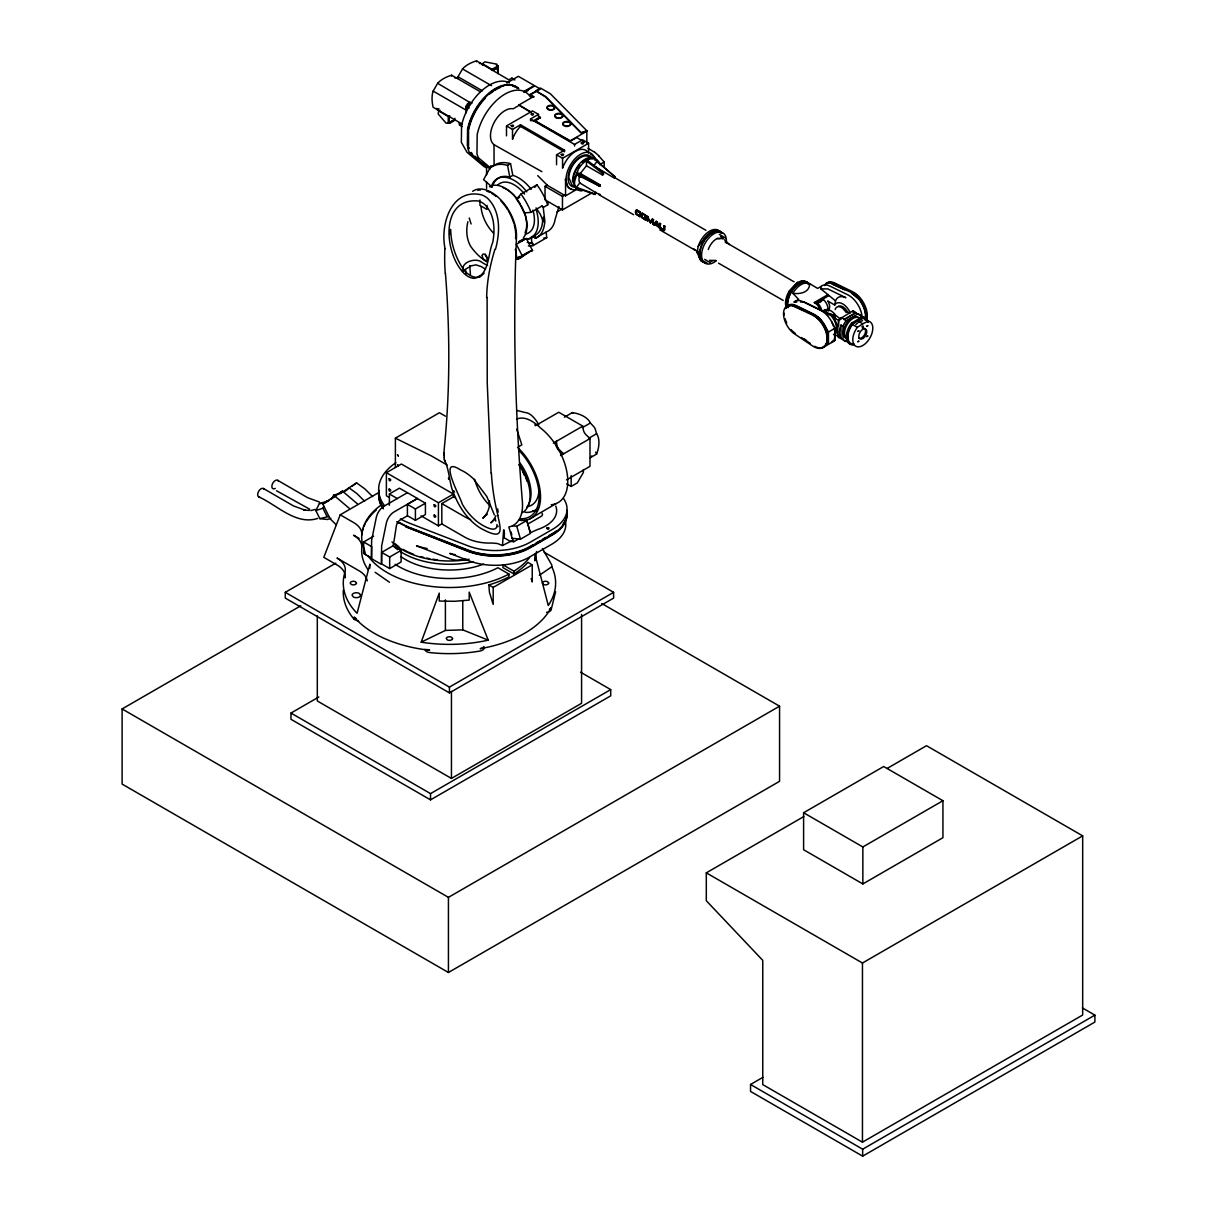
<?xml version="1.0" encoding="UTF-8"?>
<svg xmlns="http://www.w3.org/2000/svg" width="1217" height="1217" viewBox="0 0 1217 1217"><rect width="100%" height="100%" fill="white"/><g stroke="black" fill="none" stroke-linecap="round" stroke-linejoin="round"><path stroke-width="1.5" d="M395.129 564.308A72.199 41.682 0 0 0 497.92 567.731L508.949 574.089L508.949 576.858A87.776 50.673 0 0 1 488.838 584.905L489.432 592.223L493.189 604.408L493.189 587.415L532.225 564.871L532.225 581.878L531.205 578.592M645.847 215.713L646.09 218.969M663.752 228.37L663.858 228.309A11.333 6.541 -60 0 1 664.041 225.814L663.797 229.496M645.39 217.737L645.39 217.828A9.782 2.023 -81.2 0 1 645.36 217.174L644.995 215.713A8.413 5.644 69.8 0 0 644.432 215.242L642.972 214.359A10.177 6.876 70.4 0 0 642.576 214.146M645.497 218.588L645.482 217.995M646.181 217.873L646.09 218.725M664.543 228.796L664.543 228.72A11.318 6.541 -60 0 1 664.832 226.149L664.041 225.814M641.891 217.797L640.933 214.983L640.979 215.865A6.633 5.203 14.2 0 0 641.024 216.276L643.124 218.588M646.181 217.082L645.953 215.668M487.104 297.359L487.241 383.172L491.09 473.048M635.533 212.077L635.548 211.864A8.397 6.876 -4.1 0 1 635.609 211.134L635.639 210.982A4.062 3.164 43.6 0 1 635.791 210.541L636.795 210.1M577.071 174.852L577.101 173.164L580.311 173.453L600.331 184.999L599.829 186.292L577.071 174.852L581.346 177.119L577.101 173.164L572.568 180.831L574.105 184.299L573.359 180.375A16.566 9.569 -60 0 1 573.907 175.993M642.88 214.329A8.793 6.009 71.6 0 0 642.257 214.04L641.755 216.474M645.406 216.839L645.101 215.652M645.497 217.082L645.497 216.915A9.782 1.978 -81.4 0 0 645.527 217.447M445.057 248.664C439.961 225.054 451.142 187.448 481.871 194.933A28.63 23.093 -75.1 0 1 487.515 198.234C500.887 211.15 500.096 232.553 495.532 249.181M518.761 538.872L513.848 541.717L510.242 541.322L503.899 537.655L504.173 530.064M640.842 214.937L642.104 213.158A8.169 5.72 73.6 0 1 642.454 213.31A12.018 8.473 74.6 0 1 642.804 213.447M640.568 213.401L640.446 213.827M640.461 213.462L639.929 211.895M639.853 213.568L640.431 214.086M639.777 213.462L639.853 213.751M443.886 453.135L444.494 446.137A1047.563 604.819 60 0 0 445.437 273.308M467.952 131.436L468.165 129.489A40.77 23.534 -60 0 1 490.39 92.751A40.77 23.534 -60 0 1 518.822 88.674M659.614 226.301L659.599 225.86A11.318 6.541 -60 0 1 659.873 223.289L659.584 227.092L660.74 228.583A3.651 1.521 48.9 0 0 661.181 228.902L663.311 230.211A13.144 5.568 49.4 0 0 663.737 230.545A12.52 5.264 49.2 0 1 663.478 230.287M820.851 288.855L827.849 288.931L845.861 297.709A16.886 9.751 60 0 0 835.531 300.873L820.851 288.855L821.186 286.391A16.992 9.812 60 0 1 829.735 286.01L847.747 294.788A18.97 10.953 60 0 1 862.199 318.58M503.899 537.655L504.538 533.411M535.221 560.352L536.545 551.529M704.689 261.488A17.555 10.132 -60 0 1 700.718 260.651L697.174 252.664L698.178 246.427A17.555 10.132 -60 0 1 709.694 231.093A17.555 10.132 -60 0 1 721.072 233.436M451.507 76.139L451.674 75.211L480.319 91.747M476.379 61.793L476.532 60.85L509.254 80.094M531.251 237.056L534.963 236.022L535.221 238.349A36.799 21.252 60 0 0 544.242 225.647L544.912 221.616L543.223 207.483L547.711 204.897L548.228 201.855M829.02 314.442L824.35 311.065A14.011 8.093 60 0 0 822.251 310.761A17.479 10.101 60 0 0 819.482 309.803M829.02 314.671L829.173 313.834A14.011 8.093 60 0 1 834.345 335.299M834.36 338.995L835.166 334.188L834.299 328.225M641.009 214.162L642.013 213.218A8.245 5.781 73.6 0 1 642.348 213.386A15.091 10.603 74.1 0 1 642.911 213.72L643.808 214.025M849.709 311.658A12.748 7.363 60 0 0 834.71 305.026L835.531 300.873M648.174 216.535L648.083 216.596A15.73 12.52 81.5 0 0 650.091 221.935A15.578 2.921 -37.7 0 1 652.388 219.09L653.712 219.729L652.647 222.026L653.712 224.582L652.92 224.247A11.318 6.541 -60 0 1 652.89 220.079A15.775 2.83 -37.4 0 0 650.639 222.802L650.076 222.483A15.867 12.642 80.9 0 1 647.627 217.037L647.429 217.037A11.318 6.541 -60 0 0 647.566 221.159L646.972 215.85L648.372 217.356M821.186 286.391L817.657 288.429L809.624 283.637C809.746 292.719 799.812 294.271 792.83 293.343L798.687 299.382L794.153 301.999L796.846 302.059M470.158 102.639L437.648 83.304L433.146 91.092A32.372 18.696 60 0 0 433.146 107.279L462.141 124.012M636.339 211.378L636.248 212.032A9.067 7.378 -13.8 0 0 636.217 212.412L636.947 214.359M467.891 221.692C465.913 229.891 466.446 238.745 470.568 246.23A39.035 22.53 60 0 0 486.922 261.822M835.318 332.697A12.322 7.104 60 0 0 830.466 314.077L826.237 312.586M830.466 314.077L828.579 313.484M555.606 591.751L551.073 610.067A5.659 3.271 0 0 1 546.539 612.349M828.123 294.529L814.295 302.516L816.029 303.581A7.926 4.579 60 0 1 820.06 309.377A7.074 4.092 60 0 0 817.231 304.478L817.322 302.866L823.316 299.397A9.067 5.233 60 0 1 828.062 309.285M823.316 299.397L819.954 302.485M783.642 315.675L784.326 313.271M503.595 530.019L502.499 545.505L497.388 543.497L492.079 543.041A35.384 20.43 0 0 1 464.696 537.108L441.817 523.903L438.424 525.866L421.082 515.841M582.045 190.841A17.692 10.223 -60 0 1 574.47 181.926L578.212 169.452A17.692 10.223 -60 0 1 598.566 162.561M706.286 262.416A17.555 10.132 -60 0 1 698.771 253.577L699.547 250.976L699.167 253.349A16.992 9.812 -60 0 0 701.601 260.316M721.97 233.116A17.555 10.132 -60 0 0 702.498 241.194L701.737 243.719L702.772 241.377A16.992 9.812 -60 0 1 719.764 231.762M638.012 211.606L638.332 211.788A9.979 6.724 70.2 0 1 639.488 212.549L639.534 212.473A10.649 7.211 70.6 0 0 638.514 211.758L637.48 211.21A4.853 3.24 69.4 0 0 636.887 210.952L636.354 212.975M558.938 206.571L555.15 219.349A36.799 21.252 60 0 1 546.129 232.051L535.221 238.349M378.883 492.474L340.212 514.806L323.813 557.356L337.018 564.977A28.31 16.353 0 0 1 345.217 577.847M598.947 186.216L600.331 184.999M710.439 234.242L711.489 233.132M580.311 173.453L586.472 165.771L586.472 161.131L587.476 160.553L603.495 172.692L603.495 174.442L602.491 175.02L586.472 165.771M636.491 211.013L636.795 211.013A5.035 3.362 69 0 1 637.312 211.271M330.841 518.275L327.327 519.476L319.843 518.64L315.872 510.608L319.402 503.427L327.875 501.176M315.872 510.608L322.931 508.204L323.889 506.242M325.776 502.378L326.445 501.008M332.211 498.088L333.61 495.213L341.384 492.885M457.531 78.451A32.372 18.696 60 0 1 458.018 76.747L462.521 68.943A32.372 18.696 0 0 1 476.532 60.85M590.382 457.896L591.736 455.949M833.584 340.106L831.637 342.616L835.166 340.212L835.166 328.164L831.637 321.684A18.97 10.953 60 0 0 820.714 310.396L802.718 301.618A16.992 9.812 60 0 0 794.153 301.999M860.997 315.811A15.152 8.747 -60 0 0 857.772 313.956L846.195 320.649L844.187 319.493L855.612 312.784L860.997 315.811L860.997 317.728M809.062 283.926A16.992 9.812 -60 0 0 807.145 282.207L802.079 280.808L797.531 282.405L788.951 291.517A16.992 9.812 -60 0 0 786.486 308.114M483.301 274.114L484.123 273.064M579.809 182.961L596.33 192.925L595.007 194.553L576.828 188.011L576.326 187.296L579.809 182.961A11.318 6.541 -60 0 1 579.809 174.731L578.06 174.579L581.346 177.119M593.653 165.74L597.136 161.405L615.057 176.921L614.174 178.017L594.991 166.516M576.326 187.296L594.505 193.838L595.828 192.21M613.672 177.302L614.555 176.206M853.589 344.289A15.152 8.747 -60 0 1 846.332 338.067A15.152 8.747 -60 0 1 851.52 323.129L862.457 316.8L863.355 317.333A15.152 8.747 -60 0 1 868.329 322.307M862.792 323.813L868.223 321.105A14.163 8.169 -60 0 1 870.353 337.155A14.163 8.169 -60 0 1 855.232 345.887A14.163 8.169 -60 0 1 857.361 327.373L862.792 323.813L856.996 320.467M785.193 308.57L787.597 305.65L791.43 305.254L812.606 315.081A18.97 10.953 60 0 1 827.058 338.858A18.97 10.953 60 0 1 812.606 345.963L794.61 333.96A16.992 9.812 60 0 1 783.961 317.698A16.992 9.812 60 0 1 788.555 305.345M698.178 246.427L702.498 241.194M542.037 205.977L531.023 212.336L524.086 212.96A35.11 20.263 60 0 0 516.48 199.132L520.952 194.051L536.971 184.801A46.429 26.804 60 0 1 547.711 204.897M534.735 187.342L536.971 184.801M800.36 282.74L802.079 280.808A16.992 9.812 -60 0 1 808.575 284.428M856.296 313.104L853.832 311.278L852.919 312.221M652.495 219.03L652.069 219.486A15.608 2.921 -37.7 0 0 650.182 221.89L650.182 221.89M463.297 270.859L464.651 269.687M788.951 291.517L797.531 282.405M787.125 303.672A16.414 9.477 -60 0 1 796.983 284.717L802.079 280.808L794.001 286.953A16.992 9.812 -60 0 0 787.156 307.353M853.832 311.278L852.615 311.05L838.665 319.645A4.244 2.449 60 0 1 836.703 319.356L830.557 313.697M433.146 91.092L465.761 109.926L466.583 109.18M487.317 514.198L482.799 518.229A12.915 7.454 -60 0 0 489.447 504.173L489.477 500.856M495.334 518.822L490.816 522.854A12.779 7.378 -60 0 0 495.912 515.658M462.232 126.568L459.524 125.001L461 123.815M482.48 274.951L476.668 277.324A20.643 11.927 60 0 1 464.651 270.98C455.995 258.993 450.868 244.282 450.701 229.45M492.292 187.19L483.575 179.644L490.116 167.84L489.34 167.383L491.075 166.12L491.075 167.14A47.144 27.215 60 0 1 507.55 165.36L510.547 163.626L512.798 175.354L513.985 175.735A33.97 19.609 60 0 1 531.221 189.289M336.303 524.907L329.99 518.609L322.824 504.081L342.388 491.09L357.311 503.732M330.826 499.457L336.607 495.273M338.052 494.239L342.388 491.09M339.923 493.783L356.611 482.89L364.948 488.96L372.63 496.627M345.05 491.257L347.94 489.158M352.276 486.024L356.611 482.89M824.73 285.204L826.769 283.789L825.491 283.774M539.359 575.306L551.788 566.757L551.788 565.023L542.371 548.456M827.666 310.198L828.914 309.346A7.074 4.092 60 0 0 827.666 300.949L834.71 305.026M835.166 340.212L824.943 346.48A18.97 10.953 60 0 1 821.764 347.59M714.501 261.275L715.809 260.423L709.587 260.423L712.021 261.244M786.806 307.049L791.43 305.254L787.597 305.65M343.331 590.123A106.168 61.291 0 0 0 354.193 619.407L355.988 618.312L354.193 617.095A106.168 61.291 0 0 0 429.677 650.243A5.659 3.271 0 0 1 426.848 649.406M530.156 518.731L556.291 503.519M482.419 65.262L482.419 63.786L484.868 61.854L496.871 64.166L496.43 64.942L498.027 65.87L498.012 73.598L497.205 67.635L498.012 68.091L492.444 70.388L497.205 67.635M482.419 63.786L492.018 69.323L498.027 65.87M450.381 122.156L446.183 123.236L438.181 113.987L438.637 110.914L439.915 110.169M465.761 109.926L465.761 106.883A21.237 12.261 -60 0 1 467.632 103.643L470.264 102.122M509.147 79.668L511.779 78.162L514.958 79.896M438.637 110.914L448.236 116.452L449.666 115.63M466.294 112.74L466.294 106.381L472.074 103.034M506.789 82.999L518.351 76.321L534.263 85.509L524.055 91.412M454.869 118.262L454.869 120.285L449.621 123.313L448.814 122.841L449.469 116.406M450.792 121.715L452.754 120.574M453.409 120.194L454.869 120.285M451.081 121.746L452.511 120.924M453.226 120.513L454.641 119.692M525.957 91.701L528.041 90.499M584.571 142.115L576.675 137.551L570.271 141.248L535.145 120.955L570.271 140.776L586.837 131.223L581.178 133.079L545.566 96.949L535.708 90.803L540.485 88.05L550.343 93.739L586.837 130.751L586.837 143.058M530.156 94.47L533.654 96.964L530.156 94.47L535.708 91.26M530.156 94.941L540.378 89.039L534.872 85.859L524.649 91.762A5.659 3.271 -60 0 1 523.584 92.203M529.669 111.69L518.914 105.012L533.654 96.493M518.914 105.468L513.148 108.8A20.522 11.851 -60 0 0 494.148 122.491A20.522 11.851 -60 0 0 494.011 144.671L494.087 165.406L491.075 167.14M506.5 135.848L506.5 125.929L532.529 110.899L538.523 114.368L538.523 117.836L533.67 120.65L530.521 120.605L530.521 118.992L538.523 114.368M506.5 125.929L512.509 129.398L520.511 124.773L564.551 150.208L564.551 151.806L520.511 126.385L520.511 124.773M535.145 120.498L540.439 117.441L535.145 120.955M489.371 167.398A59.816 4.959 33.4 0 1 489.477 167.048L491.075 166.12M493.068 184.771A33.97 19.609 60 0 1 509.801 177.089L512.798 175.354M556.549 164.736L556.549 154.833L564.551 150.208M530.521 118.992L574.561 144.427L582.578 139.803L588.587 143.271L588.587 153.099A20.522 11.851 -60 0 0 575.519 151.38A20.522 11.851 -60 0 0 562.558 168.205L562.558 158.301L588.587 143.271M516.48 199.132L519.674 197.276M576.721 189.396A20.522 11.851 -60 0 1 566.818 184.299L566.179 181.516A20.522 11.851 -60 0 1 577.056 156.78A20.522 11.851 -60 0 1 594.17 157.297L599.585 162.637L598.384 163.321M592.025 192.849L562.467 209.917L545.033 199.847L545.033 186.323L547.178 185.09M599.585 164.675L604.195 162.013L598.992 156.202M545.033 186.323L562.467 196.393L564.475 195.237M602.491 175.02L603.495 172.692M537.701 175.613L547.544 185.456L565.555 195.861L577.162 189.152M556.99 211.941L562.421 208.807M519.263 241.438L522.002 239.871L522.336 240.707M518.533 242.031L526.352 238.502L532.529 250.565C526.124 250.626 516.799 266.204 515.689 254.505M526.352 238.502L516.343 244.282L522.519 256.346M523.462 239.049A34.548 19.944 60 0 0 531.373 238.091L534.963 236.022M527.265 242.366L532.681 243.415L532.924 245.651L528.361 245.864M532.924 245.651L546.737 237.68L546.129 232.051M517.331 257.928L519.75 256.528M517.149 258.445L520.906 256.285M522.154 255.555L527.159 252.664M517.423 258.993L528.437 252.634A48.148 27.793 60 0 1 527.098 252.588M517.97 258.978L517.164 259.449L515.354 249.302M652.692 220.079L652.692 220.079A15.775 2.83 -37.4 0 0 650.547 222.863L650.639 222.817M656.237 221.296L655.948 221.722A14.741 3.316 -39.4 0 0 654.001 224.749L654.001 224.749A14.71 3.316 -39.4 0 1 656.222 221.311L657.469 222.605A14.756 11.577 86.3 0 0 659.644 228.02L659.553 228.066A14.726 11.561 86.4 0 1 657.21 221.874L657.317 221.813M652.92 224.247L653.027 224.187A11.318 6.541 -60 0 1 652.784 220.14M657.88 225.617L655.278 224.126A14.984 3.21 -39 0 1 656.572 222.3L656.754 222.315A14.954 11.774 85.5 0 0 657.88 225.632L657.773 225.677A14.954 11.759 85.4 0 1 656.663 222.361L656.754 222.315M654.655 225.251L654.761 225.191A14.68 3.24 -39.1 0 1 655.035 224.597L659.644 228.02M660.572 223.685L660.466 223.745A11.333 6.541 -60 0 0 660.192 226.316L660.283 226.332A11.318 6.541 -60 0 1 660.572 223.685L659.781 223.35M664.832 226.149L664.725 226.21A11.318 6.541 -60 0 0 664.452 228.766L664.452 229.009M395.388 467.419L395.388 438.15L439.428 412.715L445.437 416.184M322.824 504.081L329.351 500.309M389.273 497.479L386.382 495.806L386.382 472.698L401.397 464.027L453.439 494.072L453.439 496.855L441.817 503.564L441.817 523.903M389.379 505.283L389.379 493.965L399.389 488.184L407.406 492.687L417.416 498.468L407.406 504.355L407.406 515.689L415.408 520.313L425.418 514.532L425.418 503.214L417.416 498.59M407.406 492.687L384.009 506.196A11.318 6.541 -60 0 0 376.281 517.514L371.641 540.196L371.368 558.573L381.377 564.353L381.651 545.977L386.291 523.295A11.318 6.541 -60 0 1 394.019 511.961L417.416 498.468M535.389 425.722L558.755 412.244L582.776 426.117L583.323 429.692A5.659 3.271 60 0 0 585.97 434.682L589.986 438.592L589.986 466.339L566.498 479.894M564.399 417.188L572.355 412.593A25.116 14.498 0 0 1 590.382 422.999L594.155 427.061A3.91 0.791 60.4 0 1 595.174 428.886L596.604 433.739A25.116 14.498 -60 0 1 596.604 454.078L591.234 457.166M518.229 446.943L521.834 444.859L516.708 429.19M407.406 504.355L415.408 508.98L425.418 503.214M407.132 515.962L400.287 519.918A5.659 3.271 -60 0 0 396.407 525.577L393.38 545.094M363.655 541.991L371.657 546.616L371.657 558.162L363.655 553.537L363.655 541.991L373.634 536.225M386.382 472.698L438.424 502.743L453.439 494.072M544.151 552.229L613.611 592.329L613.611 598.11L449.438 692.884L285.28 598.11L285.28 592.329L335.786 563.167M553.339 443.094L582.776 426.117M582.426 427.593L590.382 422.999M381.666 552.396L393.091 545.794L401.093 550.419L401.093 561.98L389.683 568.567L381.666 563.943L381.666 552.396L389.683 557.006L401.093 550.419M814.295 302.516L815.664 303.261L828.671 295.761M588.556 438.379L596.604 433.739M560.55 455.584L589.986 438.592M601.73 603.495L779.565 706.179L779.565 781.314L448.434 972.489L122.111 784.083L122.111 708.948L300.782 605.792M844.187 319.493L855.779 312.799L852.615 311.05M828.458 344.076L828.458 332.028L835.166 328.164M853.68 344.928A15.152 8.747 -60 0 1 847.199 337.991L846.378 336.926L847.199 336.592A15.152 8.747 -60 0 1 852.417 323.646L856.935 321.029L852.463 324.543A14.163 8.169 -60 0 0 847.914 337.87A14.163 8.169 -60 0 0 853.969 344.015M863.355 317.333L858.837 319.934L863.325 318.276L868.223 321.105M566.666 483.849L571.169 486.45L577.375 482.86L583.369 472.455L583.369 469.564M519.537 451.066A44.74 25.831 60 0 1 539.116 495.106A44.74 25.831 60 0 1 521.18 518.731L518.579 520.222L526.748 520.511L530.49 533.396L520.48 539.177L512.129 538.249L508.843 526.976A43.888 25.344 60 0 0 522.367 501.404A2180.073 1258.682 60 0 1 516.48 237.087A35.384 20.43 60 0 0 500.872 199.938A35.384 20.43 60 0 0 472.698 191.343M512.555 525.82L516.738 526.292L526.748 520.511M847.199 336.592L847.199 337.991M527.737 524.116L541.033 516.434A4.959 2.86 0 0 0 542.097 513.315M846.195 320.649A15.152 8.747 -60 0 0 842.97 326.217L842.97 339.604A15.152 8.747 -60 0 0 846.195 341.46L847.853 340.501M512.129 538.249L513.848 541.717M502.499 545.505L512.083 540.683M533.076 544.729L529.897 546.57A48.984 28.28 0 0 1 467.982 550.054L460.3 547.087M536.256 542.904L539.435 541.063M542.615 539.222L545.779 537.397M548.958 535.556L552.138 533.715A48.984 28.28 0 0 0 556.625 530.749M580.57 672.195L610.706 689.598L610.706 695.835L430.529 799.858L290.985 719.293L290.985 713.056L318.824 696.976M285.28 592.329L449.438 687.103L613.611 592.329M317.302 615.863L317.302 700.977L451.446 778.424L581.574 703.289L581.574 614.387M290.985 713.056L430.529 793.621L610.706 689.598M122.111 708.948L448.434 897.355L779.565 706.179M803.6 812.743L883.679 766.512L942.932 800.725L942.932 837.707L862.853 883.938L803.6 849.725L803.6 812.743L862.853 846.956L942.932 800.725M887.193 768.414L926.517 745.702L1082.674 835.866L1082.674 1015.024L862.457 1142.17L762.755 1084.606L762.755 960.365L706.301 900.717L706.301 872.848L803.828 816.546M706.301 872.848L862.457 963.012L1082.674 835.866M1082.43 1007.95L1094.889 1015.13L1094.889 1022.067L862.655 1156.15L750.539 1091.421L750.539 1084.484L762.922 1077.334M750.539 1084.484L862.655 1149.213L1094.889 1015.13M421.173 642.165L445.407 630.421L462.764 629.858L488.215 640.142L469.199 592.147L469.199 600.087L454.671 601.289L439.246 601.046L439.246 593.105L421.173 642.165A106.168 61.291 0 0 0 488.215 640.142M530.81 532.483L537.61 529.501A37.377 21.571 0 0 0 555.789 506.105M533.654 96.964L530.156 96.615A40.77 23.534 -60 0 0 501.495 96.356A40.77 23.534 -60 0 0 477.186 134.691L476.973 154.072L478.311 157.678L489.477 167.048M528.497 252.147L532.529 250.565M319.843 518.64L328.925 516.464M535.708 90.803L545.566 96.493L581.178 132.607L586.837 130.751M663.797 230.348A2.16 0.898 48.8 0 0 664.117 230.469L664.588 230.211A1.932 0.776 62 0 0 664.588 229.876L664.543 229.039M638.012 215.515L639.047 216.23A9.614 3.97 48.8 0 0 639.959 216.717L640.614 216.23M516.54 419.12C525.394 415.438 534.263 422.147 540.47 427.928A46.718 26.972 60 0 1 567.259 474.326A46.718 26.972 60 0 1 551.24 504.736M317.713 518.412C295.822 525.607 276.685 504.599 258.628 496.855M310.913 510.577L315.249 509.391M480.867 276.381L478.92 276.776L479.97 276.776M543.786 238.076L546.737 237.68M664.193 230.5L664.482 230.226A2.069 0.821 62.5 0 0 664.497 229.907L664.452 229.328M798.732 283.089L799.995 282.952M807.145 282.207C803.463 281.294 810.705 286.041 807.738 282.557A16.992 9.812 -60 0 0 794.686 287.212A16.992 9.812 -60 0 0 787.323 304.25L788.22 307.642M722.472 238.608L723.37 238.517L720.57 236.6M479.376 63.497L481.034 63.451M454.504 77.858L456.177 77.812M800.573 302.029L804.3 302.014L822.296 310.791M708.279 249.5A12.961 7.485 -60 0 1 717.148 238.532L723.37 238.517M516.632 410.388L525.44 412.593A25.116 11.014 69.8 0 1 538.827 424.733L535.115 424.627A3.925 2.069 56.7 0 0 534.872 424.916M717.148 238.532L719.992 238.578M787.399 306.699A16.414 9.477 60 0 1 789.742 305.178L795.401 305.832L813.412 314.61A18.97 10.953 60 0 1 827.849 337.611A18.97 10.953 60 0 1 814.766 346.328M309.453 510.41L303.809 510.06L305.178 510.212L293.403 505.876L263.481 488.534M636.476 210.1L635.7 211.18A8.245 6.77 -1.3 0 0 635.639 211.697L635.548 212.367A8.382 6.785 -4.7 0 0 635.593 212.914L636.613 214.755L635.685 212.792A8.443 6.846 -3.7 0 1 635.639 212.29L635.639 212.29M645.284 219.106L645.086 219.136A10.436 4.898 52.2 0 1 644.508 218.862M333.61 495.213L335.116 495.38M319.402 503.427L320.892 503.595M789.742 305.178L794.473 305.771M833.493 334.279L836.703 335.527A4.244 2.449 60 0 1 838.665 337.489L841.343 338.585M719.019 231.793L715.915 230.941L711.991 233.01A16.992 9.812 -60 0 0 700.87 258.552M319.386 502.012L307.612 497.677L277.704 480.335M824.67 311.141L824.898 312.054M530.323 242.685L532.681 243.415M437.238 538.157L410.342 527.752A70.221 40.541 0 0 1 400.058 522.884M438.516 538.659L443.642 540.637M444.92 541.139L459.007 546.585M597.243 193.351L600.331 194.553M354.193 619.407L358.604 621.218M849.922 313.438L844.385 310M541.9 171.673L494.087 144.732M309.787 509.254L276.533 490.77M806.688 311.795L817.626 317.059L820.38 320.695A18.407 10.618 60 0 1 823.285 346.784M844.72 289.844L831.835 283.85L852.083 292.78L858.381 298.697A18.407 10.618 60 0 1 865.013 319.995M804.437 310.7L792.115 305.269L796.04 305.969L817.626 317.059A18.407 10.618 60 0 1 826.145 344.578M599.449 184.923L577.101 173.164M637.769 210.541L637.662 210.48A13.676 9.584 73.7 0 0 637.115 210.298M637.875 210.602L637.662 210.602A12.961 9.082 73.9 0 0 636.689 210.191M638.56 215.439L637.51 214.831L638.362 215.211M718.517 263.161L783.185 300.432M644.128 218.649L644.295 218.756A9.386 4.351 51.7 0 0 645.086 219.136M662.657 229.511A15.502 7.256 52.1 0 0 663.219 229.8A15.791 7.378 52 0 1 662.748 229.42L661.607 228.629A11.653 5.324 51.3 0 1 660.846 228.096L660.299 226.864L660.74 228.203A11.105 5.142 51.7 0 0 661.363 228.613L661.744 228.826M638.682 216.018L639.138 216.17A10.512 4.336 48.7 0 0 639.975 216.626M643.778 218.847L644.295 219.258A14.908 6.161 48.7 0 0 645.421 219.821A2.191 0.943 50.1 0 0 645.74 219.942L645.831 219.881A2.175 0.913 49.4 0 1 645.497 219.76L645.39 219.729A7.272 3.012 48.8 0 1 644.904 219.608M462.521 68.943L491.501 85.677M518.914 105.012L531.464 112.253M538.644 116.406L540.439 117.441M538.644 116.862L540.439 117.897M587.948 148.352L594.322 152.034M458.018 76.747L482.464 90.864M586.472 161.131L602.491 173.27M614.402 177.469L705.906 230.287M794.062 281.827L725.028 241.894M851.52 323.129L852.417 323.646M841.343 317.561L844.355 319.295M852.463 324.543L857.361 327.373M467.632 103.643L469.823 104.921M556.549 154.833L562.558 158.301M466.294 106.381L469.123 108.009M846.195 341.46L840.977 338.448A15.152 8.747 -60 0 1 840.977 325.061L842.97 326.217M581.148 175.507L585.149 177.819M589.15 180.131L593.151 182.444M594.489 183.219L599.829 186.292M639.777 215.226L640.583 215.683M643.778 218.345L643.534 218.315A23.017 10.512 51.3 0 1 643.078 217.995M847.777 336.257L846.986 336.5L847.777 337.657M653.894 224.81L654.761 225.191M698.315 251.813L693.614 249.105L697.98 251.63M598.764 194.583L633.616 214.709M659.766 229.815L694.618 249.941M574.47 181.926L572.568 180.831A17.692 10.223 -60 0 1 580.342 162.972A17.692 10.223 -60 0 1 594.018 158.332M697.174 252.664L698.771 253.577M448.814 116.786L449.621 123.313M490.421 168.798L486.572 166.577L486.572 174.837M447.187 465.031L431.305 455.873L395.388 438.15M453.439 496.855L455.295 497.92M441.817 503.564L464.696 516.769A35.384 20.43 0 0 0 470.599 519.507M532.225 564.871L527.874 562.36A87.776 50.673 0 0 1 513.954 573.968L502.925 567.609L502.925 564.84L513.954 571.199L513.954 573.968M389.379 493.965L397.381 498.59M488.838 584.905L493.189 587.415M340.212 514.806L353.584 522.534A28.31 16.353 0 0 1 361.814 535.039A87.776 50.673 0 0 1 363.259 528.406M359.045 538.401L353.584 535.237A28.31 16.353 0 0 1 361.814 547.756A87.776 50.673 0 0 0 368.234 569.952M638.408 211.013L638.895 211.18A10.907 7.652 74.3 0 1 639.914 211.925L640.477 213.188M638.499 211.073L638.697 211.18A12.961 9.112 74.4 0 1 639.625 211.864L639.914 212.032M719.308 234.333L725.195 237.847M704.704 259.343L710.576 262.857M644.371 214.344L644.888 214.664A6.496 4.579 74.8 0 1 645.695 215.242M642.926 217.949L643.078 218.041A23.032 10.573 51.4 0 0 643.641 218.315M396.772 521.758L399.222 523.295M804.437 339.056L806.688 340.547M801.41 337.489L804.407 339.497M807.403 341.49L810.416 343.498M642.287 217.554L641.602 216.033M375.125 572.279L389.455 582.228M815.664 303.261L816.957 304.22M348.594 487.515L356.931 493.585L364.613 501.252M334.386 495.715L349.309 508.356M660.633 228.507L659.888 227.655M858.381 298.697L851.474 293.13L855.627 295.077A18.407 10.618 60 0 1 865.606 319.645M813.443 315.097L820.38 320.695M474.98 156.293L478.555 159.138M482.419 162.546L485.994 165.39M487.089 167.414L469.306 152.475L467.952 148.87L467.952 129.96A39.918 23.047 -60 0 1 482.495 100.266M486.648 167.201L473.033 155.761L471.131 152.414L471.664 153.19M615.057 176.921L597.136 161.405M724.434 239.734L729.409 244.511M645.542 215.318L645.208 215.013A10.345 7.211 73.6 0 0 644.706 214.77M444.966 461.076C449.986 471.998 449.21 485.857 455.234 496.916A43.888 25.344 60 0 0 480.35 528.072C502.788 540.5 501.921 532.574 497.768 515.612M572.355 412.593L573.055 413.354M595.676 452.085L596.604 454.078M576.721 187.905L574.607 185.41L576.143 188.878A17.692 10.223 -60 0 0 580.144 189.73M536.073 207.909L540.394 214.42L543.39 221.753A35.11 20.263 60 0 0 543.33 217.174M461.502 270.402C444.448 250.428 440.402 197.489 478.357 200.988A24.842 19.883 -79.4 0 1 484.716 204.532C494.619 214.07 495.182 229.541 492.763 242.259C487.85 253.562 489.508 275.27 474.478 278.343A20.583 12.931 65.4 0 1 461.426 270.509M463.555 270.767C459.859 262.613 475.619 257.213 481.476 262.035A39.035 22.53 60 0 0 487.576 265.382M468.986 148.641L467.358 145.797L467.571 129.154A40.77 23.534 -60 0 1 489.797 92.401A40.77 23.534 -60 0 1 518.229 88.324M436.812 108.374L437.648 109.88A32.372 18.696 0 0 1 438.896 108.617M828.458 332.028L824.943 325.563A18.97 10.953 60 0 0 814.006 314.275L796.009 305.482A16.992 9.812 60 0 0 785.741 308.388M322.931 508.204L326.886 516.236M365.648 554.693L363.822 547.969A87.776 50.673 0 0 1 380.039 505.816M496.962 524.497C497.662 535.83 478.251 523.432 474.447 519.263A38.533 22.241 60 0 1 462.186 504.005C461.273 498.605 436.462 454.337 460.543 469.929A38.442 20.719 56.9 0 1 473.383 478.753L486.861 496.582L494.361 514.958M444.296 459.646L444.844 460.908M831.637 321.684L833.645 326.582M467.952 145.371L469.153 148.444M641.831 216.839L642.241 217.387A10.649 4.974 51.9 0 0 642.728 217.752A20.765 9.599 51.6 0 0 643.184 218.041M469.245 217.98L471.085 223.989M526.611 519.689L530.262 532.24M521.18 518.731L521.743 520.663M516.738 526.292L520.48 539.177M510.942 531.783L511.84 534.841M566.179 181.516L565.555 179.097A20.522 11.851 -60 0 0 571.534 189.213M659.751 227.305L659.66 226.803A11.196 7.545 -51.2 0 1 659.523 226.347M495.775 521.089L495.167 518.503M566.818 184.299L565.555 179.097L565.555 195.861M507.55 165.36L509.801 177.089M824.35 311.065L824.487 312.054M466.05 273.916L465.457 269.231L471.466 265.762L476.06 264.88L481.476 266.675A44.694 25.8 60 0 0 485.522 269.063M531.373 238.091L531.981 243.826M862.853 846.956L862.853 883.938M862.655 1149.213L862.655 1156.15M862.457 963.012L862.457 1142.17M840.977 325.061L840.977 338.448M838.665 325.593L838.665 319.645L837.737 329.122A12.489 1.765 -84.2 0 0 837.737 334.082L838.665 337.505L838.665 335.512M604.195 162.013L604.195 167.064M594.581 157.054L594.581 159.99M574.561 144.427L574.561 146.025M571.169 475.543L571.169 486.45M562.467 196.393L562.467 209.917M534.963 560.794L534.963 554.176L548.274 605.473A106.168 61.291 0 0 0 551.788 566.757M513.65 79.744L513.65 79.242A21.237 12.261 -60 0 0 511.779 78.162M512.509 129.398L512.509 139.316A20.522 11.851 -60 0 1 520.511 126.385M492.018 69.323L492.018 70.16M486.983 205.369L486.983 209.446L479.97 205.399L479.97 199.953M486.572 181.881L486.572 188.483M468.56 145.721L468.56 130.295A39.918 23.047 -60 0 1 474.995 112.512M462.764 601.092L462.764 629.858M451.446 691.408L451.446 778.424M449.438 687.103L449.438 692.884M448.434 897.355L448.434 972.489M448.236 116.452L448.236 123.389M445.407 599.859L445.407 630.421M438.424 502.743L438.424 525.866M430.529 793.621L430.529 799.858M415.408 508.98L415.408 520.313M389.683 557.006L389.683 568.567M369.877 568.141L369.877 564.171L357.068 613.292A106.168 61.291 0 0 1 344.883 572.446A28.31 16.353 0 0 0 337.018 558.04L359.045 570.773A28.31 16.353 0 0 1 367.23 580.92M863.325 318.276A14.163 8.169 -60 0 1 866.854 320.801M862.457 316.8A15.152 8.747 -60 0 1 867.417 321.79M862.366 328.271A5.659 3.271 -60 0 1 865.135 333.367A5.659 3.271 -60 0 1 858.791 338.174M855.232 321.881A12.17 7.028 -60 0 1 858.654 319.888M855.794 324.696A12.17 7.028 -60 0 1 857.437 323.159M858.274 322.52A12.17 7.028 -60 0 1 860.389 321.334M860.845 321.151A12.17 7.028 -60 0 1 862.579 320.771M847.58 338.798A12.17 7.028 -60 0 1 846.363 323.418A12.17 7.028 -60 0 1 859.947 319.356M822.981 311.278A12.885 7.439 60 0 1 835.896 315.507L839.106 317.956A4.244 2.449 60 0 0 841.647 317.82L841.099 318.839A4.244 2.449 60 0 1 840.004 319.66M823.209 310.807A12.885 7.439 60 0 1 826.145 310.654L826.267 311.156A12.322 7.104 60 0 0 823.529 311.278M826.069 311.917A25.603 2.738 78.7 0 1 826.115 310.533M835.181 309.529A9.204 5.309 60 0 1 839.791 306.821A9.204 5.309 60 0 1 846.119 312.48M823.742 311.065A12.322 7.104 60 0 1 828.747 311.035M833.249 314.29A12.322 7.104 60 0 1 835.212 316.694M826.252 312.267A24.446 2.586 78.9 0 1 826.282 311.217M847.732 339.041A12.033 6.952 -60 0 1 847.428 324.041A12.033 6.952 -60 0 1 860.389 319.158M707.092 262.872A17.555 10.132 -60 0 1 701.737 244.693A17.555 10.132 -60 0 1 720.844 231.732M716.357 260.757A17.555 10.132 -60 0 1 701.631 256.331A17.555 10.132 -60 0 1 714.394 233.497A17.555 10.132 -60 0 1 726.29 242.989M595.067 159.138A17.692 10.223 -60 0 1 596.665 161.465M574.318 174.487A16.566 9.569 -60 0 1 576.113 170.091M576.873 168.691A16.566 9.569 -60 0 1 579.627 164.782M582.076 162.272A16.566 9.569 -60 0 1 589.697 158.514M590.762 158.453A16.566 9.569 -60 0 0 577.588 159.655A16.566 9.569 -60 0 0 568.856 177.773L572.203 185.303A16.566 9.569 -60 0 0 574.607 186.095M575.839 187.114A17.692 10.223 -60 0 1 571.731 165.908A17.692 10.223 -60 0 1 592.162 158.864M636.232 213.081A10.831 8.093 -43 0 0 636.293 213.462L636.75 214.344A10.299 4.807 51.8 0 0 637.267 214.709L637.434 214.785A12.033 5.735 52.4 0 1 636.963 214.527M646.257 219.106A5.994 1.05 79.7 0 1 646.257 219.486M645.999 218.725A5.994 0.943 80.7 0 1 646.014 219.106M644.827 219.395A20.187 8.2 48.3 0 1 644.508 219.227M642.941 218.071A20.78 9.706 51.9 0 1 642.485 217.782M654.579 225.297A14.68 3.255 -39 0 1 654.868 224.689M655.278 224.126A14.984 3.21 -38.9 0 1 656.648 222.255M828.168 314.169A12.322 7.104 60 0 1 828.96 314.807M838.224 306.304A9.204 5.309 60 0 1 847.428 311.719M824.746 285.569A16.992 9.812 60 0 1 834.847 283.059L852.843 291.852A18.97 10.953 60 0 1 866.702 319.858M826.084 283.424A16.992 9.812 60 0 1 834.041 283.531L852.052 292.308A18.97 10.953 60 0 1 866.215 319.082M851.444 292.658A18.97 10.953 60 0 1 865.622 319.432M792.83 293.343A16.992 9.812 -60 0 1 809.624 283.637M787.718 304.007A16.414 9.477 -60 0 1 794.458 287.957A16.414 9.477 -60 0 1 806.856 282.755M827.636 283.272A16.414 9.477 60 0 1 834.071 284.002M795.401 333.488A16.992 9.812 60 0 1 790.989 329.533M786.745 323.022A16.992 9.812 60 0 1 785.132 318.732M817.322 302.866A9.067 5.233 60 0 1 821.703 310.107M459.524 125.001A32.372 18.696 60 0 1 459.037 122.75M542.067 205.977A52.529 24.751 38 0 1 543.254 207.483M494.087 165.406A47.144 27.215 60 0 1 510.547 163.626M509.391 82.847A40.77 23.534 -60 0 0 461.562 125.686L461.349 142.328L467.024 152.292L483.377 166.014A28.31 16.353 -60 0 0 486.541 167.779M518.046 87.943A5.659 3.271 -60 0 1 516.982 88.385M475.786 111.066A39.918 23.047 -60 0 1 485.34 98.136M489.903 93.861A39.918 23.047 -60 0 1 493.493 91.153M494.65 90.393A39.918 23.047 -60 0 1 500.43 87.426M594.444 151.927A126.127 96.934 27.7 0 1 599.129 156.111M590.641 154.103A92.994 71.529 27.7 0 1 591.553 154.848M592.481 155.609A92.994 71.529 27.7 0 1 594.322 157.16M542.63 219.501A33.97 19.609 60 0 1 533.076 236.128M520.952 194.051A46.429 26.804 60 0 1 531.023 212.336M489.295 93.511A39.918 23.047 -60 0 1 503.23 85.996M512.509 86.027A39.918 23.047 -60 0 1 515.019 87.076M563.973 125.807A3.97 2.282 0 0 1 563.973 122.567A3.97 2.282 0 0 1 569.586 122.567A3.97 2.282 0 0 1 569.586 125.807M568.309 126.294A3.97 2.282 0 0 1 565.312 126.309M536.438 210.526A33.97 19.609 60 0 1 523.295 239.095M491.06 187.357A33.97 19.609 60 0 1 526.809 191.845M532.924 210.145A28.6 16.506 60 0 1 525.318 234.09M497.54 185.334A28.6 16.506 60 0 1 524.527 194.066M502.606 187.464A28.6 16.506 60 0 1 516.829 198.508M525.212 214.603A28.6 16.506 60 0 1 525.075 232.553M437.648 83.304A32.372 18.696 0 0 1 451.674 75.211M449.712 234.425A157.297 86.194 -71.2 0 1 450.26 229.572M469.762 265.534A1050.393 606.446 60 0 1 470.431 274.753M498.103 526.216A34.015 3.012 72.4 0 1 497.768 526.672M477.764 190.278A34.304 19.807 60 0 1 480.487 189.974M486.526 191.008A34.304 19.807 60 0 1 489.827 192.392M491.485 193.275A34.304 19.807 60 0 1 496.156 196.5M500.659 200.653A34.304 19.807 60 0 1 507.611 209.674M508.463 211.089A34.304 19.807 60 0 1 513.772 223.122M514.228 224.673A34.304 19.807 60 0 1 515.552 238.638M497.966 515.476A283.211 194.659 -57.1 0 1 491.349 472.926M443.946 455.264A26.135 5.111 -75.1 0 1 444.068 452.77M444.19 457.014A25.785 5.461 -74 0 1 444.175 454.823M444.053 457.364A25.892 6.161 -71.5 0 0 444.175 458.535A26.105 6.617 -69.5 0 0 444.372 459.494A26.424 7.059 -67.2 0 0 444.661 460.285A26.835 7.454 -64.5 0 0 445.026 460.939M490.329 506.013A33.97 19.609 60 0 1 474.691 479.255M486.648 297.587A155.624 93.998 -55.3 0 1 494.984 249.242M445.27 273.445A156.05 84.14 -71.6 0 1 444.859 248.755M519.142 464.453A37.56 21.693 60 0 1 522.458 512.631M489.493 186.749A30.912 17.844 60 0 1 520.404 204.243M521.135 205.551A30.912 17.844 60 0 1 523.371 237.817M493.493 233.101A27.611 15.943 60 0 1 481.05 206.86M498.149 512.19A30.44 3.438 85.5 0 1 497.692 508.904M487.758 258.308A3.392 1.962 60 0 1 485.37 254.155M519.05 465.153A33.97 19.609 60 0 1 524.71 475.132M525.348 476.638A33.97 19.609 60 0 1 526.976 481.202M382.062 506.409A70.221 40.541 0 0 1 379.369 497.525M382.716 506.713A70.221 40.541 0 0 1 379.369 496.597M566.148 518.016A48.984 28.28 0 0 1 562.999 525.135M562.148 526.292A48.984 28.28 0 0 1 560.185 528.528M557.842 530.703A48.984 28.28 0 0 1 552.138 534.643L529.897 547.498A48.984 28.28 0 0 1 467.982 550.982L405.748 526.702L467.663 551.255A49.547 28.6 0 0 0 530.293 547.726L552.548 534.872A49.547 28.6 0 0 0 566.742 511.414M564.977 520.678A48.984 28.28 0 0 1 562.999 524.223M469.123 559.272A66.463 38.366 0 0 1 391.996 541.915M427.152 548.532A68.441 39.507 0 0 1 416.564 545.84L450.092 558.816A13.935 8.047 0 0 0 459.509 560.124A85.357 49.288 0 0 0 466.811 559.44M382.549 508.356A70.784 40.861 0 0 1 378.974 491.196M455.417 554.648A13.935 8.047 0 0 1 449.758 553.385L468.378 560.581A48.269 27.869 0 0 0 529.395 557.143L551.651 544.303A48.269 27.869 0 0 0 565.479 521.439M473.352 561.676A65.551 37.849 0 0 1 400.363 551.529M397.67 549.643A65.551 37.849 0 0 1 392.787 545.475M465.792 559.272A65.551 37.849 0 0 1 459.585 560.018M437.451 559.835A65.551 37.849 0 0 1 432.796 559.227M429.707 558.709A65.551 37.849 0 0 1 426.635 558.101M423.607 557.401A65.551 37.849 0 0 1 420.641 556.625M413.552 554.283A65.551 37.849 0 0 1 408.273 552.077M406.934 551.423A65.551 37.849 0 0 1 403.101 549.384M398.826 546.661A65.551 37.849 0 0 1 395.038 543.725M563.517 498.483A49.547 28.6 0 0 1 552.548 529.334L530.293 542.173A49.547 28.6 0 0 1 467.663 545.703L410.023 523.401A70.784 40.861 0 0 1 400.408 518.929M384.359 505.527A70.784 40.861 0 0 1 395.86 462.749M397.503 521.834A70.784 40.861 0 0 0 410.023 528.011L467.663 550.327A49.547 28.6 0 0 0 530.293 546.798L552.548 533.959A49.547 28.6 0 0 0 566.696 510.319M383.416 508.797A70.784 40.861 0 0 1 378.974 490.268M536.347 511.049A44.74 25.831 60 0 1 532.666 510.988M454.58 492.064A2.83 1.628 60 0 1 453.743 490.725M517.879 447.673A46.718 26.972 60 0 1 540.363 492.976A46.718 26.972 60 0 1 524.01 520.465M520.07 463.099A35.673 20.598 60 0 1 526.596 507.367M522.549 471.329A31.703 18.301 60 0 1 524.527 475.467M539.025 488.823A35.673 20.598 60 0 1 527.661 506.591M538.157 507.595A41.758 24.112 60 0 1 524.968 512.266M425.068 649.239A5.659 3.271 0 0 0 429.677 652.555A106.168 61.291 0 0 0 480.183 651.004A5.659 3.271 0 0 0 483.757 646.607M483.651 646.957A5.659 3.271 0 0 1 480.183 648.691A106.168 61.291 0 0 0 551.073 607.755A5.659 3.271 0 0 1 549.354 609.276M529.562 557.538A87.776 50.673 0 0 1 513.954 571.199M508.949 574.089A87.776 50.673 0 0 1 368.234 556.078M363.853 526.763A87.776 50.673 0 0 1 365.328 523.523M366.211 521.926A87.776 50.673 0 0 1 376.372 509.923M483.545 564.156A62.295 35.962 0 0 1 401.108 556.747M259.708 497.084A4.807 2.784 -60 0 1 258.673 491.272A4.807 2.784 -60 0 1 264.211 489.386M275.27 488.413A4.807 2.784 -60 0 1 271.893 486.937A4.807 2.784 -60 0 1 274.403 481.187A4.807 2.784 -60 0 1 278.419 481.187M556.352 441.375L555.926 444.601A7.074 4.092 60 0 0 559.212 450.853L563.562 453.85L559.531 449.94A5.659 3.271 60 0 1 556.899 444.935L556.352 441.375M857.879 331.42L858.791 330.887L857.879 331.42M857.879 341.718L858.791 341.186L857.879 341.718M862.244 326.734C862.868 329.062 864.009 324.087 862.244 326.734M866.793 326.278L867.721 325.73L866.793 326.278M866.793 336.577L867.721 336.029L866.793 336.577M397.533 454.869L398.339 455.964L397.533 454.869M397.533 464.803L398.339 465.913L397.624 464.681M448.48 478.281L449.301 479.376L448.48 478.281M511.186 125.625C512.722 129.032 515.46 123.48 511.186 125.625M531.205 114.063C532.742 117.486 535.48 111.918 531.205 114.063M561.235 154.529C562.771 157.936 565.509 152.368 561.235 154.529M581.254 142.967C582.791 146.375 585.529 140.822 581.254 142.967M546.737 528.148C548.167 531.57 551.058 526.033 546.737 528.148M389.151 478.677C388.223 483.012 393.167 479.696 389.151 478.677M389.151 489.067C388.223 493.417 393.167 490.101 389.151 489.067M434.195 504.675C433.267 509.025 438.226 505.709 434.195 504.675M434.195 515.08C433.267 519.416 438.226 516.114 434.195 515.08M554.648 107.492L553.522 105.955A3.818 2.206 0 0 0 549.339 105.468A3.818 2.206 0 0 0 546.996 107.537L548.122 109.074A3.818 2.206 0 0 0 552.305 109.545A3.818 2.206 0 0 0 554.648 107.492M548.654 583.095L547.741 581.802A3.119 1.795 0 0 0 544.364 581.407A3.119 1.795 0 0 0 542.417 583.065L543.33 584.343A3.119 1.795 0 0 0 546.722 584.738A3.119 1.795 0 0 0 548.654 583.095M452.557 638.575L451.644 637.282A3.119 1.795 0 0 0 448.267 636.887A3.119 1.795 0 0 0 446.32 638.545L447.232 639.823A3.119 1.795 0 0 0 450.625 640.218A3.119 1.795 0 0 0 452.557 638.575M356.459 583.095L355.547 581.802A3.119 1.795 0 0 0 352.169 581.407A3.119 1.795 0 0 0 350.237 583.065L351.135 584.343A3.119 1.795 0 0 0 354.527 584.738A3.119 1.795 0 0 0 356.459 583.095M360.597 595.235L359.35 593.485A4.244 2.449 0 0 0 354.74 592.938A4.244 2.449 0 0 0 352.093 595.189L353.341 596.954A4.244 2.449 0 0 0 357.95 597.486A4.244 2.449 0 0 0 360.597 595.235M863.112 338.387A5.659 3.271 -60 0 0 866.093 329.427A5.659 3.271 -60 0 0 859.187 334.036A5.659 3.271 -60 0 0 863.112 338.387M555.682 117.03A3.97 2.282 0 0 0 562.482 116.467A3.97 2.282 0 0 0 558.238 113.348A3.97 2.282 0 0 0 555.682 117.03M563.669 125.138A3.97 2.282 0 0 0 570.454 124.575A3.97 2.282 0 0 0 566.209 121.457A3.97 2.282 0 0 0 563.669 125.138M547.817 109.332A3.818 2.206 0 0 0 554.374 108.785A3.818 2.206 0 0 0 550.282 105.788A3.818 2.206 0 0 0 547.817 109.332M555.682 117.501A3.97 2.282 0 0 0 562.482 116.923A3.97 2.282 0 0 0 558.238 113.82A3.97 2.282 0 0 0 555.682 117.501M482.282 255.494A3.545 2.038 60 0 0 485.75 260.499A3.545 2.038 60 0 0 486.268 255.829A3.545 2.038 60 0 0 482.282 255.494"/></g></svg>
